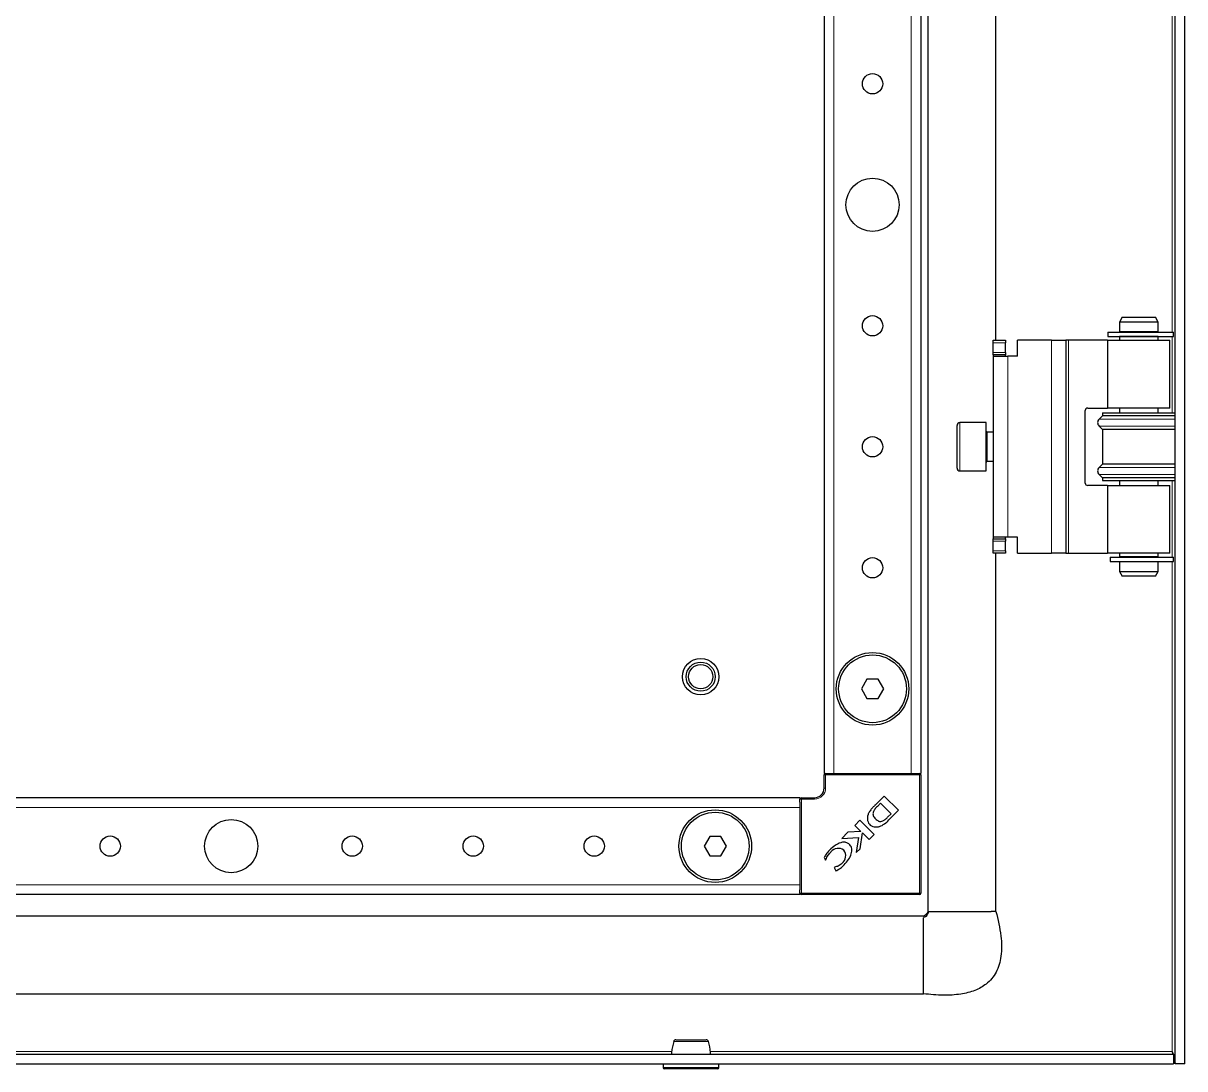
# Model space of a CAD drawing. Header units: millimetres. Extents: x -1235 to 3208, y -2404 to 1219.
# Drawn here: x -137.1 to 102.9, y -1553.3 to -1337.3 of the extents above; entities that cross this region are included whole.
import ezdxf

# ---------------------------------------------------------------- set-up
doc = ezdxf.new("R2010")
doc.units = ezdxf.units.MM

msp = doc.modelspace()

# ---------------------------------------------------------------- linework, layer by layer
at = {"color": 7, "linetype": 'Continuous', "lineweight": 25}
for p, q in [((100.91, -1552.32), (100.91, 602.68)), ((102.91, -1552.32), (102.91, 602.68)), ((49.91, -1520.82), (49.91, 571.18)), ((28.41, 542.68), (28.41, -1492.32)), ((48.41, 542.68), (48.41, -1492.32)), ((63.91, -1402.82), (63.91, -771.82)), ((89.99, -1398.07), (89.41, -1399.07)), ((89.99, -1398.07), (96.84, -1398.07)), ((97.41, -1399.07), (96.84, -1398.07)), ((87.04, -1401.12), (87.04, -1402.02)), ((87.04, -1401.12), (87.1, -1401.12)), ((87.1, -1401.12), (100.56, -1401.12)), ((89.41, -1399.07), (89.41, -1401.07)), ((97.41, -1399.07), (89.41, -1399.07)), ((93.95, -1401.07), (89.41, -1401.07)), ((89.91, -1401.07), (89.91, -1401.12)), ((97.41, -1401.07), (93.95, -1401.07)), ((96.91, -1401.12), (96.91, -1401.07)), ((97.41, -1401.07), (97.41, -1399.07)), ((100.56, -1402.02), (100.56, -1401.12)), ((63.36, -1403.32), (63.36, -1402.82)), ((63.36, -1402.82), (65.86, -1402.82)), ((63.36, -1405.32), (63.36, -1403.32)), ((65.86, -1402.82), (65.86, -1403.32)), ((65.86, -1405.32), (65.86, -1403.32)), ((75.36, -1402.82), (68.36, -1402.82)), ((68.36, -1406.12), (68.36, -1402.82)), ((75.36, -1402.82), (78.36, -1402.82)), ((78.36, -1402.82), (78.36, -1446.82)), ((78.86, -1402.82), (78.36, -1402.82)), ((86.96, -1402.82), (78.86, -1402.82)), ((86.96, -1402.82), (86.96, -1416.82)), ((86.96, -1402.82), (99.86, -1402.82)), ((87.04, -1402.02), (87.1, -1402.02)), ((87.1, -1402.02), (100.56, -1402.02)), ((89.41, -1402.07), (89.41, -1402.82)), ((93.95, -1402.07), (89.41, -1402.07)), ((89.91, -1402.02), (89.91, -1402.07)), ((97.41, -1402.07), (93.95, -1402.07)), ((96.91, -1402.07), (96.91, -1402.02)), ((97.41, -1402.82), (97.41, -1402.07)), ((99.86, -1416.82), (99.86, -1402.82)), ((63.36, -1405.82), (63.36, -1405.32)), ((65.86, -1405.82), (63.36, -1405.82)), ((63.36, -1405.82), (63.36, -1406.12)), ((63.36, -1406.12), (66.36, -1406.12)), ((63.36, -1406.12), (63.36, -1443.52)), ((65.86, -1405.32), (65.86, -1405.82)), ((65.86, -1406.12), (65.86, -1405.82)), ((68.36, -1406.12), (66.36, -1406.12)), ((82.36, -1432.32), (82.36, -1417.32)), ((82.86, -1416.82), (86.96, -1416.82)), ((85.91, -1417.82), (85.91, -1418.42)), ((85.91, -1417.82), (100.91, -1417.82)), ((99.86, -1416.82), (86.96, -1416.82)), ((89.41, -1416.82), (89.41, -1417.82)), ((97.41, -1417.82), (97.41, -1416.82)), ((55.86, -1429.22), (55.86, -1420.42)), ((61.86, -1419.82), (56.46, -1419.82)), ((61.86, -1429.82), (61.86, -1419.82)), ((85.91, -1418.42), (85.21, -1419.1)), ((85.21, -1420.53), (85.91, -1421.22)), ((100.91, -1418.42), (85.91, -1418.42)), ((63.36, -1421.82), (62.11, -1421.82)), ((85.91, -1421.22), (85.91, -1428.42)), ((100.91, -1421.22), (85.91, -1421.22)), ((62.11, -1427.82), (63.36, -1427.82)), ((56.46, -1429.82), (61.86, -1429.82)), ((85.91, -1428.42), (85.21, -1429.1)), ((100.91, -1428.42), (85.91, -1428.42)), ((85.21, -1430.53), (85.91, -1431.22)), ((85.91, -1431.22), (85.91, -1431.82)), ((100.91, -1431.22), (85.91, -1431.22)), ((85.91, -1431.82), (100.91, -1431.82)), ((89.41, -1431.82), (89.41, -1432.82)), ((97.41, -1432.82), (97.41, -1431.82)), ((86.96, -1432.82), (82.86, -1432.82)), ((86.96, -1432.82), (86.96, -1446.82)), ((86.96, -1432.82), (99.86, -1432.82)), ((99.86, -1446.82), (99.86, -1432.82)), ((66.36, -1443.52), (63.36, -1443.52)), ((63.36, -1443.52), (63.36, -1443.82)), ((63.36, -1443.82), (65.86, -1443.82)), ((63.36, -1444.32), (63.36, -1443.82)), ((63.36, -1446.32), (63.36, -1444.32)), ((65.86, -1443.82), (65.86, -1443.52)), ((65.86, -1443.82), (65.86, -1444.32)), ((65.86, -1446.32), (65.86, -1444.32)), ((68.36, -1443.52), (66.36, -1443.52)), ((68.36, -1446.82), (68.36, -1443.52)), ((63.36, -1446.82), (63.36, -1446.32)), ((65.86, -1446.82), (63.36, -1446.82)), ((63.91, -1520.82), (63.91, -1446.82)), ((65.86, -1446.32), (65.86, -1446.82)), ((68.36, -1446.82), (75.36, -1446.82)), ((78.36, -1446.82), (75.36, -1446.82)), ((78.36, -1446.82), (78.86, -1446.82)), ((78.86, -1446.82), (86.96, -1446.82)), ((99.86, -1446.82), (86.96, -1446.82)), ((89.41, -1446.82), (89.41, -1447.57)), ((97.41, -1447.57), (97.41, -1446.82)), ((87.47, -1447.62), (87.47, -1448.52)), ((87.47, -1447.62), (87.49, -1447.62)), ((87.47, -1448.52), (87.49, -1448.52)), ((87.49, -1447.62), (87.49, -1448.52)), ((87.49, -1447.62), (87.57, -1447.62)), ((87.49, -1448.52), (87.57, -1448.52)), ((87.57, -1447.62), (100.56, -1447.62)), ((87.57, -1448.52), (100.56, -1448.52)), ((93.95, -1447.57), (89.41, -1447.57)), ((89.41, -1448.57), (89.41, -1450.57)), ((93.95, -1448.57), (89.41, -1448.57)), ((89.91, -1447.57), (89.91, -1447.62)), ((89.91, -1448.52), (89.91, -1448.57)), ((97.41, -1447.57), (93.95, -1447.57)), ((97.41, -1448.57), (93.95, -1448.57)), ((96.91, -1447.62), (96.91, -1447.57)), ((96.91, -1448.57), (96.91, -1448.52)), ((97.41, -1450.57), (97.41, -1448.57)), ((100.56, -1448.52), (100.56, -1447.62)), ((89.41, -1450.57), (89.99, -1451.57)), ((89.41, -1450.57), (93.95, -1450.57)), ((93.87, -1451.57), (89.99, -1451.57)), ((96.84, -1451.57), (93.87, -1451.57)), ((93.95, -1450.57), (97.41, -1450.57)), ((96.84, -1451.57), (97.41, -1450.57)), ((37.26, -1472.82), (36.11, -1474.82)), ((39.57, -1472.82), (37.26, -1472.82)), ((40.72, -1474.82), (39.57, -1472.82)), ((36.11, -1474.82), (37.26, -1476.82)), ((39.57, -1476.82), (40.72, -1474.82)), ((37.26, -1476.82), (39.57, -1476.82)), ((28.41, -1492.32), (28.71, -1492.32)), ((28.71, -1492.32), (29.36, -1492.32)), ((29.36, -1492.32), (30.41, -1492.32)), ((30.41, -1492.32), (46.41, -1492.32)), ((46.41, -1492.32), (47.47, -1492.32)), ((47.47, -1492.32), (48.11, -1492.32)), ((48.11, -1492.32), (48.41, -1492.32)), ((28.41, -1495.32), (28.41, -1492.62)), ((48.41, -1492.62), (48.41, -1517.02)), ((23.41, -1497.32), (-256.59, -1497.32)), ((23.41, -1497.32), (23.41, -1497.62)), ((23.71, -1497.32), (26.41, -1497.32)), ((40.81, -1496.97), (38.92, -1498.85)), ((43.77, -1499.92), (40.81, -1496.97)), ((23.41, -1498.26), (23.41, -1497.62)), ((23.41, -1498.26), (23.41, -1499.32)), ((23.41, -1499.32), (23.41, -1515.32)), ((38.92, -1498.85), (38.9, -1498.87)), ((40.06, -1498.45), (39.4, -1499.12)), ((42.24, -1500.63), (40.06, -1498.45)), ((35.8, -1501.97), (34.75, -1503.03)), ((38.76, -1504.93), (35.8, -1501.97)), ((41.52, -1501.37), (42.24, -1500.63)), ((41.78, -1501.92), (43.77, -1499.92)), ((33.33, -1504.44), (32.04, -1505.73)), ((35.99, -1504.27), (33.33, -1504.44)), ((34.75, -1503.03), (35.99, -1504.27)), ((35.84, -1507.85), (36.33, -1504.59)), ((36.33, -1504.59), (37.72, -1505.98)), ((4.76, -1505.32), (3.61, -1507.32)), ((7.07, -1505.32), (4.76, -1505.32)), ((8.22, -1507.32), (7.07, -1505.32)), ((32.04, -1505.73), (35.52, -1505.55)), ((35.52, -1505.55), (35.04, -1508.65)), ((37.72, -1505.98), (38.76, -1504.93)), ((3.61, -1507.32), (4.76, -1509.32)), ((4.76, -1509.32), (7.07, -1509.32)), ((7.07, -1509.32), (8.22, -1507.32)), ((35.04, -1508.65), (35.84, -1507.85)), ((28.42, -1509.69), (28.66, -1510.2)), ((28.66, -1510.2), (28.77, -1510.09)), ((30.61, -1511.64), (30.48, -1511.77)), ((30.48, -1511.77), (30.81, -1512.46)), ((23.41, -1515.32), (23.41, -1516.37)), ((23.41, -1517.02), (23.41, -1516.37)), ((23.41, -1517.32), (-256.59, -1517.32)), ((23.41, -1517.02), (23.41, -1517.32)), ((48.11, -1517.32), (23.71, -1517.32)), ((50.03, -1520.82), (50.89, -1520.82)), ((50.89, -1520.82), (53.29, -1520.82)), ((53.29, -1520.82), (53.35, -1520.82)), ((53.35, -1520.82), (60.48, -1520.82)), ((60.48, -1520.82), (60.63, -1520.82)), ((60.63, -1520.82), (62.94, -1520.82)), ((48.91, -1521.82), (-257.19, -1521.82)), ((48.91, -1537.82), (48.91, -1522.14)), ((-384.09, -1537.82), (48.91, -1537.82)), ((100.31, -1549.72), (100.52, -1550.32)), ((-389.79, -1550.32), (100.61, -1550.32)), ((-389.79, -1552.32), (100.61, -1552.32)), ((-4.84, -1552.32), (-4.84, -1553.07)), ((6.66, -1553.07), (6.66, -1552.32)), ((100.61, -1550.32), (100.61, -1552.32)), ((102.91, -1552.32), (100.91, -1552.32)), ((6.41, -1553.32), (-4.59, -1553.32))]:
    msp.add_line(p, q, dxfattribs=at)
at = {"color": 8, "linetype": 'Continuous', "lineweight": 18}
for p, q in [((30.41, 542.68), (30.41, -1492.32)), ((46.41, 542.68), (46.41, -1492.32)), ((100.31, -773.52), (100.31, -1401.12)), ((87.1, -1401.12), (87.1, -1402.02)), ((65.86, -1403.32), (63.36, -1403.32)), ((75.36, -1402.82), (75.36, -1446.82)), ((78.86, -1446.82), (78.86, -1402.82)), ((100.31, -1402.02), (100.31, -1417.82)), ((63.36, -1405.32), (65.86, -1405.32)), ((66.36, -1406.12), (66.36, -1443.52)), ((56.46, -1419.82), (56.46, -1429.82)), ((100.91, -1419.1), (85.21, -1419.1)), ((100.91, -1420.53), (85.21, -1420.53)), ((62.11, -1421.82), (62.11, -1424.82)), ((62.11, -1424.82), (62.11, -1427.82)), ((100.91, -1429.1), (85.21, -1429.1)), ((100.91, -1430.53), (85.21, -1430.53)), ((100.31, -1431.82), (100.31, -1447.62)), ((65.86, -1444.32), (63.36, -1444.32)), ((63.36, -1446.32), (65.86, -1446.32)), ((87.57, -1447.62), (87.57, -1448.52)), ((100.31, -1448.52), (100.31, -1549.72)), ((28.71, -1492.62), (28.71, -1492.32)), ((48.11, -1492.62), (48.11, -1492.32)), ((28.41, -1492.62), (28.71, -1492.62)), ((28.71, -1492.62), (28.71, -1495.32)), ((48.11, -1492.62), (28.71, -1492.62)), ((48.11, -1517.02), (48.11, -1492.62)), ((48.11, -1492.62), (48.41, -1492.62)), ((23.71, -1497.62), (23.71, -1497.32)), ((26.41, -1497.32), (26.41, -1497.62)), ((28.41, -1495.32), (28.71, -1495.32)), ((23.41, -1499.32), (-256.59, -1499.32)), ((23.41, -1497.62), (23.71, -1497.62)), ((26.41, -1497.62), (23.71, -1497.62)), ((23.71, -1497.62), (23.71, -1517.02)), ((23.41, -1515.32), (-256.59, -1515.32)), ((23.41, -1517.02), (23.71, -1517.02)), ((23.71, -1517.02), (48.11, -1517.02)), ((23.71, -1517.32), (23.71, -1517.02)), ((48.11, -1517.02), (48.11, -1517.32)), ((48.11, -1517.02), (48.41, -1517.02)), ((-3.06, -1549.72), (-286.11, -1549.72)), ((100.31, -1549.72), (4.89, -1549.72)), ((-4.84, -1553.07), (6.66, -1553.07))]:
    msp.add_line(p, q, dxfattribs=at)
at = {"color": 7, "linetype": 'Continuous', "lineweight": 25}
for centre, radius in [((38.41, -1349.82), 2.1), ((38.41, -1374.82), 5.5), ((38.41, -1399.82), 2.1), ((38.41, -1424.82), 2.1), ((38.41, -1449.82), 2.1), ((2.91, -1472.32), 3.75), ((38.41, -1474.82), 7.5), ((38.41, -1474.82), 7), ((2.91, -1472.32), 3), ((2.91, -1472.32), 2.5), ((-94.09, -1507.32), 5.5), ((5.91, -1507.32), 7.5), ((5.91, -1507.32), 7), ((-119.09, -1507.32), 2.1), ((-69.09, -1507.32), 2.1), ((-44.09, -1507.32), 2.1), ((-19.09, -1507.32), 2.1)]:
    msp.add_circle(centre, radius, dxfattribs=at)
for centre, radius, start, end in [((82.86, -1417.32), 0.5, 90, 180), ((56.46, -1420.42), 0.6, 90, 180), ((85.91, -1419.82), 1, 134.427, 225.573), ((62.11, -1421.57), 0.25, 180, 270), ((62.11, -1428.07), 0.25, 90, 180), ((56.46, -1429.22), 0.6, 180, 270), ((85.91, -1429.82), 1, 134.427, 225.573), ((82.86, -1432.32), 0.5, 180, 270), ((28.71, -1492.62), 0.3, 90, 180), ((48.11, -1492.62), 0.3, 0, 90), ((23.71, -1497.62), 0.3, 90, 180), ((26.41, -1495.32), 2, 270, 0), ((38.12, -1498.71), 4.87, 290.3445, 318.7777), ((37.34, -1496.9), 6.12, 306.9888, 313.0744), ((31.34, -1509.72), 1.94, 53.3097, 142.3464), ((30.9, -1509.32), 1.97, 308.454, 35.887), ((23.71, -1517.02), 0.3, 180, 270), ((48.11, -1517.02), 0.3, 270, 0), ((-2.2, -1547.82), 0.5, 89.9982, 165.4001), ((4.03, -1547.82), 0.5, 15.316, 90.0228), ((-4.59, -1553.07), 0.25, 180, 270), ((6.41, -1553.07), 0.25, 270, 0)]:
    msp.add_arc(centre, radius, start, end, dxfattribs=at)
at = {"color": 8, "linetype": 'Continuous', "lineweight": 18}
msp.add_arc((26.41, -1495.32), 2.3, 270, 0, dxfattribs=at)
at = {"color": 7, "linetype": 'Continuous', "lineweight": 25}
for points, knots in [([(38.44, -1499.36), (38.31, -1499.51), (38.06, -1499.77), (37.86, -1500.07), (37.76, -1500.2)], [0, 0, 0, 0, 0.55183, 1, 1, 1, 1]), ([(38.9, -1498.87), (38.82, -1498.95), (38.67, -1499.11), (38.52, -1499.27), (38.44, -1499.36)], [0, 0, 0, 0, 0.486421, 1, 1, 1, 1]), ([(39.4, -1499.12), (39.21, -1499.32), (38.86, -1499.69), (38.54, -1500.23), (38.48, -1500.68), (38.55, -1501.02), (38.73, -1501.37), (38.93, -1501.59), (39.04, -1501.7)], [0, 0, 0, 0, 0.274676, 0.503042, 0.607381, 0.716579, 0.843412, 1, 1, 1, 1]), ([(37.76, -1500.2), (37.66, -1500.41), (37.45, -1500.79), (37.33, -1501.43), (37.37, -1502.02), (37.57, -1502.56), (37.93, -1502.99), (38.45, -1503.28), (39.1, -1503.4), (39.56, -1503.32), (39.81, -1503.27)], [0, 0, 0, 0, 0.138091, 0.265455, 0.384013, 0.496103, 0.605759, 0.71979, 0.847662, 1, 1, 1, 1]), ([(39.04, -1501.7), (39.13, -1501.79), (39.31, -1501.96), (39.59, -1502.14), (39.86, -1502.23), (40.19, -1502.23), (40.59, -1502.08), (40.87, -1501.89), (41.03, -1501.79)], [0, 0, 0, 0, 0.176808, 0.319231, 0.43938, 0.552395, 0.749205, 1, 1, 1, 1]), ([(33.75, -1507.06), (33.59, -1506.92), (33.25, -1506.64), (32.56, -1506.47), (31.68, -1506.6), (30.6, -1507.17), (29.92, -1507.81), (29.52, -1508.18)], [0, 0, 0, 0, 0.130532, 0.266031, 0.423997, 0.666819, 1, 1, 1, 1]), ([(29.52, -1508.18), (29.27, -1508.45), (28.85, -1508.91), (28.54, -1509.46), (28.42, -1509.69)], [0, 0, 0, 0, 0.577653, 1, 1, 1, 1]), ([(28.77, -1510.09), (28.92, -1509.78), (29.18, -1509.21), (29.61, -1508.75), (29.8, -1508.54)], [0, 0, 0, 0, 0.547643, 1, 1, 1, 1]), ([(32.54, -1511.22), (32.87, -1510.85), (33.49, -1510.16), (34.04, -1508.99), (34.18, -1508.05), (34.02, -1507.4), (33.84, -1507.17), (33.75, -1507.06)], [0, 0, 0, 0, 0.315674, 0.58952, 0.813199, 0.909026, 1, 1, 1, 1]), ([(32.13, -1510.86), (31.87, -1511.08), (31.42, -1511.46), (30.85, -1511.58), (30.61, -1511.64)], [0, 0, 0, 0, 0.5796082, 1, 1, 1, 1]), ([(30.81, -1512.46), (31.15, -1512.28), (31.78, -1511.94), (32.3, -1511.45), (32.54, -1511.22)], [0, 0, 0, 0, 0.5368, 1, 1, 1, 1]), ([(49.95, -1520.82), (49.94, -1520.95), (49.91, -1521.2), (49.78, -1521.4), (49.65, -1521.49), (49.61, -1521.59), (49.59, -1521.66), (49.57, -1521.72), (49.55, -1521.76), (49.53, -1521.79), (49.5, -1521.84), (49.45, -1521.89), (49.33, -1521.95), (49.14, -1521.99), (48.99, -1521.98), (48.91, -1521.98)], [0, 0, 0, 0, 0.233411, 0.418546, 0.549351, 0.595026, 0.631329, 0.647111, 0.661994, 0.676639, 0.691742, 0.725563, 0.766794, 0.872627, 1, 1, 1, 1]), ([(63.91, -1520.82), (64.32, -1522.5), (65.05, -1525.54), (65.15, -1529.85), (64.18, -1533.4), (62.12, -1535.85), (59.49, -1537.28), (56.47, -1538.02), (52.87, -1538.22), (50.3, -1537.96), (48.91, -1537.82)], [0, 0, 0, 0, 0.176067, 0.318225, 0.435596, 0.543482, 0.633889, 0.737152, 0.858183, 1, 1, 1, 1]), ([(48.91, -1521.82), (49.14, -1521.67), (49.54, -1521.4), (49.8, -1521), (49.91, -1520.82)], [0, 0, 0, 0, 0.556114, 1, 1, 1, 1]), ([(-2.67, -1547.67), (-2.86, -1548.41), (-3.09, -1549.27), (-3.1, -1550.19), (-3.11, -1550.32)], [0, 0, 0, 0, 0.85815, 1, 1, 1, 1]), ([(-2.2, -1547.32), (-2.16, -1547.32), (-2.07, -1547.32), (-1.52, -1547.32), (-0.71, -1547.32), (0.29, -1547.32), (1.35, -1547.32), (2.13, -1547.32), (2.52, -1547.32), (2.62, -1547.32)], [0, 0, 0, 0, 0.158514, 0.317278, 0.475863, 0.634247, 0.792477, 0.950708, 1, 1, 1, 1]), ([(2.62, -1547.32), (2.81, -1547.32), (3.28, -1547.32), (3.82, -1547.32), (3.95, -1547.32), (4.02, -1547.32)], [0, 0, 0, 0, 0.256553, 0.627981, 1, 1, 1, 1]), ([(4.94, -1550.32), (4.93, -1550.19), (4.91, -1549.27), (4.69, -1548.41), (4.5, -1547.67)], [0, 0, 0, 0, 0.14185, 1, 1, 1, 1]), ([(100.61, -1550.61), (100.64, -1550.7), (100.75, -1551.02), (100.88, -1551.58), (100.9, -1552.07), (100.91, -1552.32)], [0, 0, 0, 0, 0.141742, 0.566203, 1, 1, 1, 1])]:
    msp.add_open_spline(points, degree=3, knots=knots, dxfattribs=at)
for points in [[(63.91, -1520.82), (63.87, -1520.82), (63.79, -1520.82), (63.22, -1520.82), (62.94, -1520.82)], [(100.61, -1550.32), (100.59, -1550.31), (100.54, -1550.29), (100.46, -1550.15), (100.39, -1549.95), (100.34, -1549.8), (100.31, -1549.72)]]:
    msp.add_open_spline(points, degree=3, dxfattribs=at)
at = {"color": 8, "linetype": 'Continuous', "lineweight": 18}
for points, knots in [([(2.88, -1547.7), (2.77, -1547.7), (2.33, -1547.7), (1.81, -1547.7), (1.01, -1547.7), (0.19, -1547.7), (-0.96, -1547.7), (-1.91, -1547.7), (-2.49, -1547.7), (-2.74, -1547.7), (-2.67, -1547.7), (-2.67, -1547.7)], [0, 0, 0, 0, 0.048751, 0.204942, 0.205393, 0.362034, 0.518827, 0.675799, 0.832923, 0.989778, 1, 1, 1, 1]), ([(4.47, -1547.7), (4.48, -1547.7), (4.54, -1547.7), (4.24, -1547.7), (3.65, -1547.7), (3.11, -1547.7), (2.88, -1547.7)], [0, 0, 0, 0, 0.083271, 0.424284, 0.764725, 1, 1, 1, 1])]:
    msp.add_open_spline(points, degree=3, knots=knots, dxfattribs=at)

doc.saveas('drawing.dxf')
